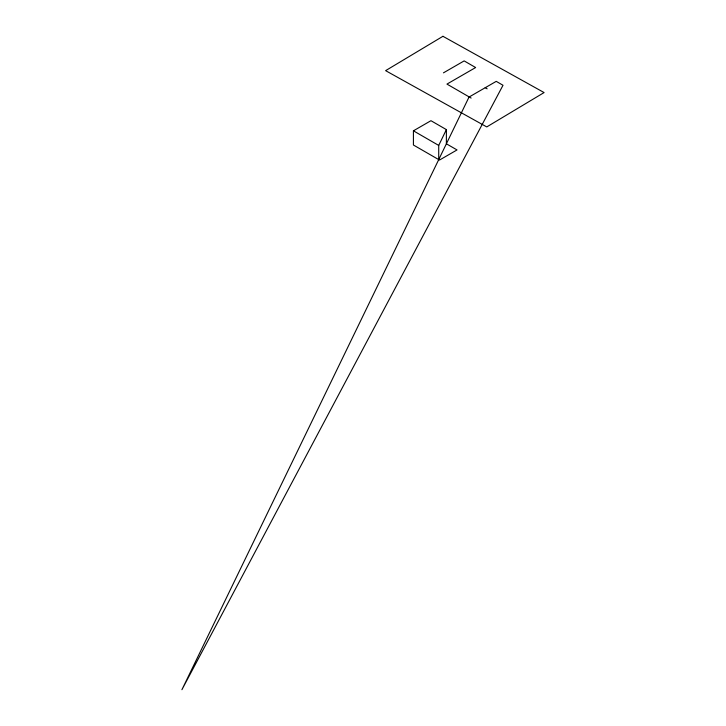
<?xml version="1.0" encoding="UTF-8"?>
<svg xmlns="http://www.w3.org/2000/svg" width="726" height="726" viewBox="0 0 726 726"><rect width="100%" height="100%" fill="white"/><g stroke="black" fill="none" stroke-linecap="round" stroke-linejoin="round"><path stroke-width="1.09" d="M438.722 159.611L438.722 145.427L446.381 129.609L430.954 120.697L413.421 130.816L413.421 145.009L439.493 160.056L457.026 149.937L446.381 143.793L446.381 129.609M443.459 72.845L464.15 60.902L475.639 67.536L446.953 84.098L471.138 98.064M485.222 87.719L487.137 88.826M413.421 130.816L438.722 145.427M469.023 97.066L181.908 689.7L503.009 85.269L496.239 81.357L469.023 97.066M442.942 36.3L385.615 70.649L486.765 126.923L544.092 92.565L442.942 36.3"/></g></svg>
